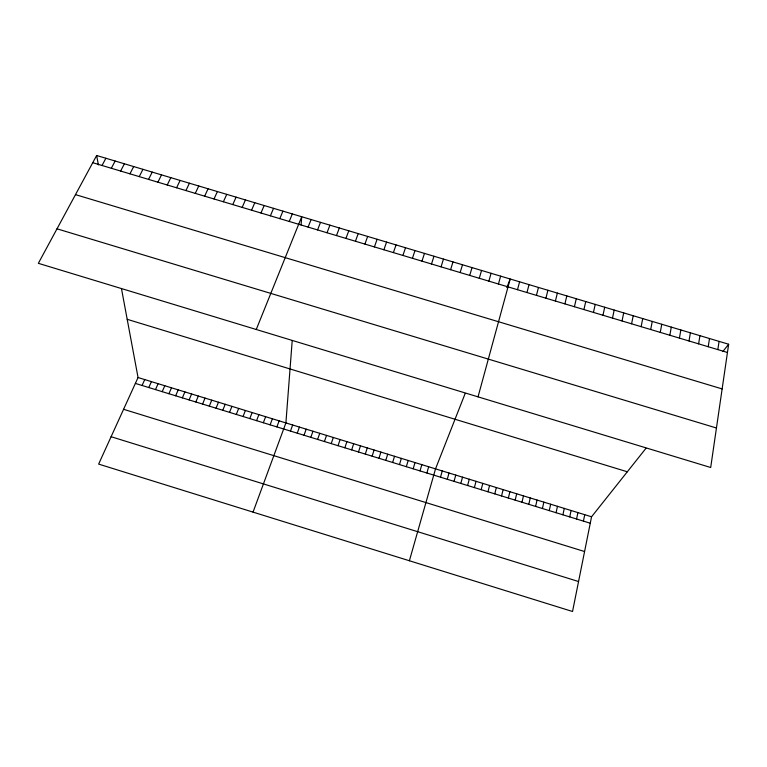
<?xml version="1.0" encoding="UTF-8"?>
<svg xmlns="http://www.w3.org/2000/svg" width="767" height="767" viewBox="0 0 767 767"><rect width="100%" height="100%" fill="white"/><g stroke="black" fill="none" stroke-linecap="round" stroke-linejoin="round"><path stroke-width="1.15" d="M292.189 340.864L285.899 422.924L253.043 512.126M301.076 224.913L301.709 216.745L256.255 329.494M728.65 344.239L710.693 467.506L38.35 263.321L96.642 155.5L728.65 344.239L722.811 351.593M717.835 349.599L719.072 341.382M708.219 346.722L709.504 338.525M698.612 343.856L699.945 335.668M689.015 340.979L690.386 332.811M679.428 338.113L680.837 329.963M669.85 335.246L671.298 327.116M660.272 332.389L661.758 324.268M650.704 329.522L652.238 321.421M641.145 326.665L642.717 318.583M631.586 323.808L633.206 315.736M645.958 448.312L591.558 516.785L572.537 611.5L98.636 464.093L138.05 377.527L121.55 289.044M622.037 320.961L623.696 312.898M583.419 521.109L584.732 514.686M576.573 519.01L577.906 512.596M569.737 516.91L571.089 510.496M612.497 318.104L614.194 310.06M562.901 514.81L564.282 508.406M602.967 315.256L604.712 307.231M556.075 512.711L557.465 506.316M549.249 510.611L550.668 504.226M593.447 312.409L595.221 304.394M542.422 508.511L543.861 502.136M583.927 309.561L585.748 301.565M535.596 506.421L537.063 500.046M574.416 306.723L576.276 298.737M528.789 504.322L530.265 497.965M521.972 502.232L523.477 495.875M564.915 303.876L566.813 295.909M515.165 500.132L516.69 493.795M508.358 498.042L509.902 491.705M555.413 301.038L557.36 293.09M501.56 495.952L503.123 489.624M494.763 493.862L496.345 487.544M545.922 298.2L547.906 290.271M487.965 491.781L489.576 485.463M536.44 295.362L538.472 287.443M481.177 489.691L482.807 483.392M526.967 292.534L529.038 284.634M474.389 487.601L476.039 481.312M517.495 289.705L519.604 281.815M467.602 485.521L469.279 479.231M460.823 483.44L462.52 477.16M478.033 396.846L510.189 279.006L506.805 287.606M454.045 481.35L455.761 475.08M447.276 479.27L449.011 473.009M498.445 284.011L500.63 276.149M440.507 477.189L442.262 470.938M409.396 560.754L435.522 468.867L465.195 393.413M488.857 281.144L491.091 273.301M426.883 472.999L428.676 466.767M479.279 278.277L481.551 270.454M420.028 470.9L421.84 464.668M469.711 275.42L472.021 267.606M413.173 468.79L415.014 462.568M406.328 466.681L408.178 460.478M399.473 464.581L401.362 458.378M460.142 272.553L462.501 264.759M392.637 462.482L394.535 456.279M450.593 269.696L452.981 261.921M385.801 460.373L387.718 454.189M441.044 266.849L443.479 259.083M378.965 458.273L380.902 452.099M431.495 263.992L433.978 256.245M372.129 456.173L374.095 450.008M365.303 454.083L367.288 447.918M421.965 261.144L424.477 253.407M358.477 451.984L360.49 445.828M351.66 449.884L353.692 443.738M412.435 258.297L414.995 250.569M344.843 447.794L346.895 441.658M338.036 445.694L340.097 439.568M402.915 255.449L405.513 247.741M331.229 443.604L333.309 437.487M393.404 252.602L396.04 244.913M324.422 441.514L326.531 435.397M317.615 439.424L319.753 433.317M383.893 249.764L386.578 242.084M310.817 437.334L312.974 431.236M374.401 246.916L377.115 239.266M304.029 435.244L306.196 429.156M364.91 244.079L367.661 236.437M297.241 433.163L299.427 427.075M290.453 431.073L292.668 425.004M355.428 241.25L358.218 233.619M276.887 426.903L279.14 420.853M345.946 238.412L348.784 230.8M270.118 424.822L272.39 418.772M336.473 235.584L339.35 227.981M263.34 422.742L265.641 416.702M327.01 232.756L329.935 225.172M256.571 420.661L258.891 414.631M249.812 418.581L252.142 412.56M317.557 229.927L320.52 222.363M243.053 416.5L245.402 410.489M308.113 227.099L311.105 219.554M236.294 414.429L238.671 408.418M229.534 412.349L231.931 406.357M222.785 410.278L225.21 404.286M216.045 408.207L218.48 402.224M289.236 221.462L292.313 213.935M209.295 406.136L211.759 400.153M202.565 404.065L205.038 398.092M279.802 218.643L282.927 211.136M195.825 401.994L198.327 396.031M270.387 215.824L273.541 208.327M189.094 399.923L191.616 393.97M260.972 213.005L264.174 205.537M182.364 397.852L184.905 391.908M175.643 395.791L178.203 389.857M251.566 210.196L254.807 202.737M168.922 393.72L171.501 387.795M242.171 207.387L245.44 199.938M162.201 391.659L164.809 385.743M155.49 389.598L158.107 383.682M232.775 204.578L236.092 197.148M148.779 387.536L151.425 381.63M223.389 201.769L226.744 194.358M142.077 385.475L144.733 379.579M214.012 198.969L217.406 191.568M204.645 196.17L208.078 188.778M195.278 193.37L198.749 185.998M185.921 190.571L189.43 183.217M176.573 187.781L180.12 180.437M167.235 184.981L170.82 177.656M157.897 182.191L161.521 174.876M148.568 179.401L152.23 172.105M139.249 176.611L142.95 169.334M129.93 173.831L133.679 166.564M120.62 171.051L124.407 163.793M111.32 168.27L115.146 161.032M102.03 165.49L105.894 158.261M92.74 162.709L727.452 352.475M75.492 194.626L722.14 388.927M57.007 228.815L716.445 428.005M127.197 319.312L627.31 471.782M138.05 377.527L591.558 516.785M135.375 383.414L590.264 523.219M123.583 409.3L584.579 551.531M111.1 436.72L578.548 581.53M96.642 155.5L98.397 164.895"/></g></svg>
